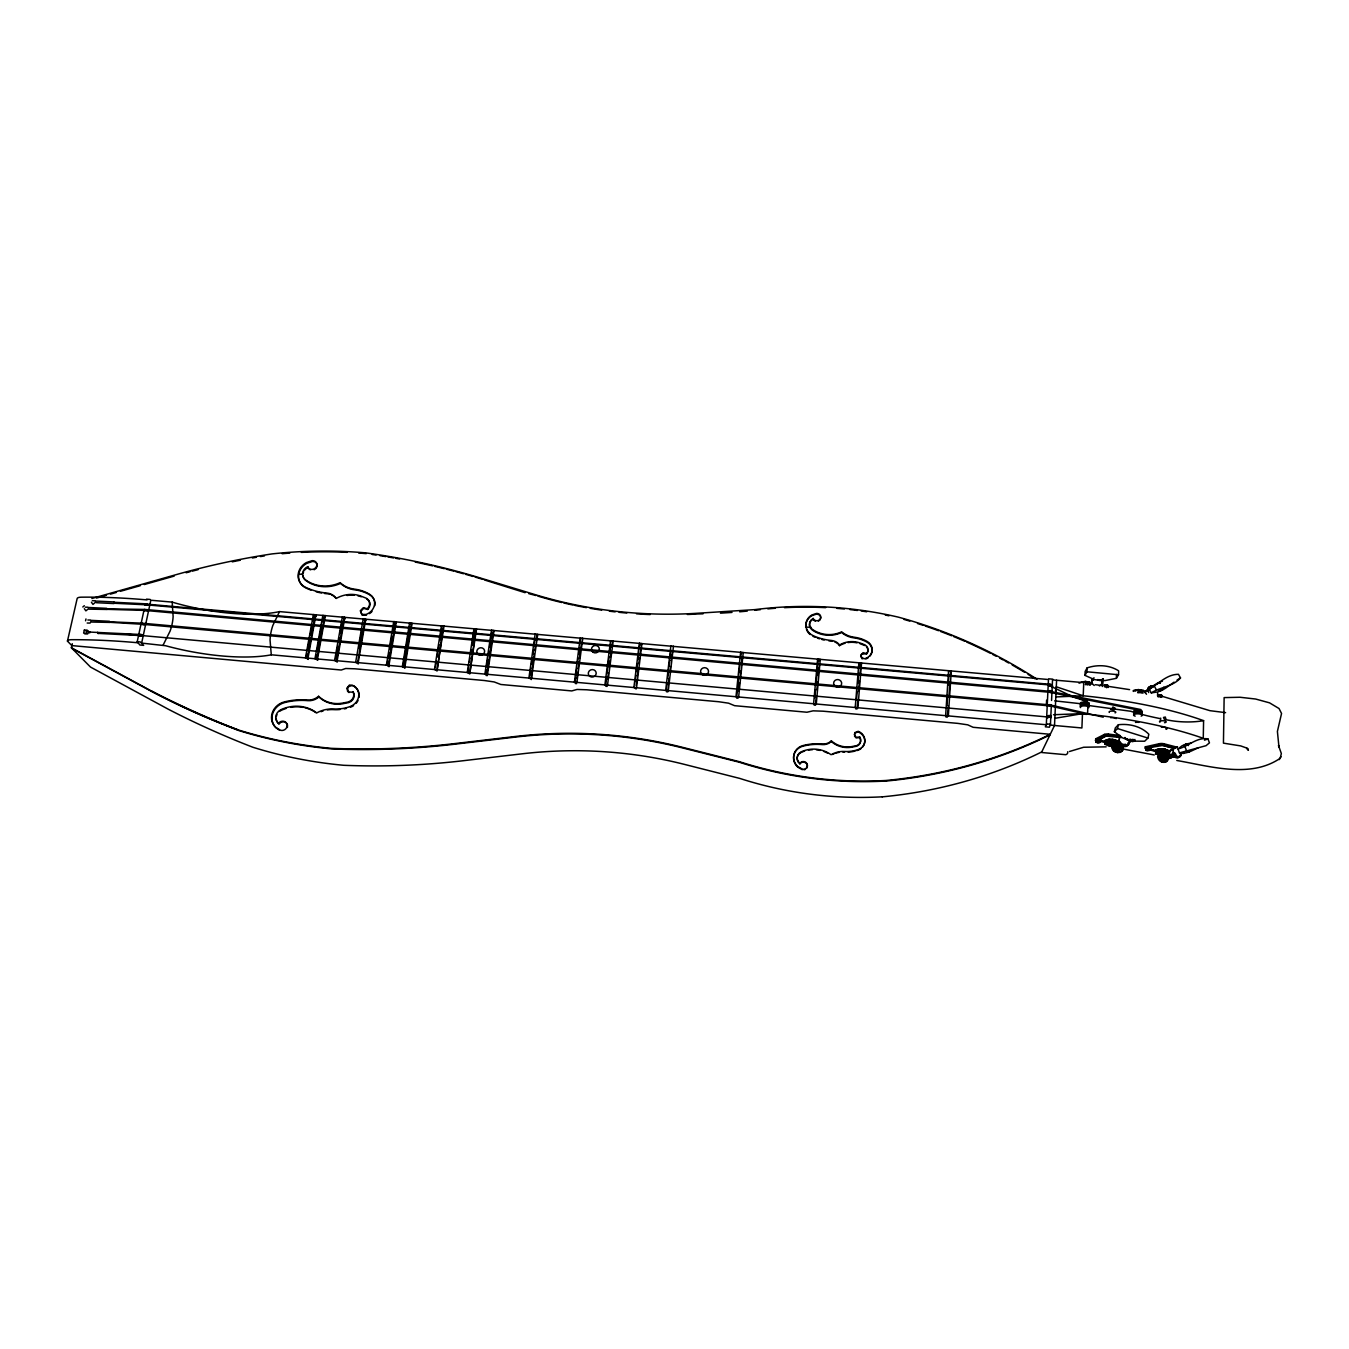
<?xml version="1.0" encoding="UTF-8"?>
<svg xmlns="http://www.w3.org/2000/svg" width="1349" height="1349" viewBox="0 0 1349 1349"><rect width="100%" height="100%" fill="white"/><g stroke="black" fill="none" stroke-linecap="round" stroke-linejoin="round"><path stroke-width="1.5" d="M137.227 641.669L139.874 645.007L143.652 645.362L140.296 641.939L137.227 641.669L144.124 609.563L147.345 609.933L143.955 610.473L147.176 610.76M1055.508 690.89L1056.301 686.793L1083.213 695.78A215.368 63.133 3.1 0 1 1203.595 720.653L1203.257 738.308A215.992 61.632 3.2 0 0 1082.488 713.638L1053.502 714.734M1163.934 752.843L1163.883 754.732L1162.332 754.951L1162.383 753.062M1162.4 749.083C1159.213 747.312 1159.061 752.725 1162.332 752.017C1163.394 744.378 1162.636 753.046 1165.806 752.152C1168.099 750.685 1165.317 748.661 1164.035 748.914M1162.332 752.017L1162.72 748.796M1163.883 754.732L1163.26 752.472M1174.827 747.869L1163.9 745.053L1163.934 743.771A3.524 1.045 2 0 0 1159.567 743.653L1145.014 746.891L1145.79 747.616M1164.507 752.253L1164.575 749.319M1165.182 752.051L1165.249 749.117M1172.163 755.322L1169.043 758.543L1167.003 758.812L1163.394 756.705L1162.787 755.204L1167.863 754.546L1167.104 750.229L1168.335 750.466L1168.268 754.192L1167.02 753.164L1167.239 749.707L1166.312 749.808M1155.671 750.482L1156.751 750.786L1155.823 750.87L1155.739 753.787L1156.666 753.703L1155.587 753.4L1155.806 750.078L1157.037 749.926L1156.211 749.724L1156.16 754.175C1158.858 754.411 1161.793 756.064 1165.502 759.335M1157.644 692.948L1157.56 695.882L1161.388 696.657L1161.067 695.039L1160.663 696.522M1156.666 753.703L1156.869 749.386L1158.268 749.403L1157.712 752.472L1156.127 752.641L1156.953 752.843L1157.037 749.926M1158.943 696.202L1158.976 694.937L1161.067 695.039M1160.089 694.853L1161.034 696.303M1160.056 748.796L1160.089 752.034L1158.757 751.865L1158.842 748.931L1157.762 749.133M1159.449 752.101L1158.842 748.931M1145.706 746.604L1145.756 748.88L1144.964 748.172L1159.533 744.935L1159.567 743.653M1160.882 696.961L1161.422 695.409M1161.287 751.697L1161.371 748.762M1162.332 754.951L1161.708 752.691M1161.607 751.983L1161.691 749.049M145.169 604.824L147.226 603.846L148.39 605.111L145.169 604.824L148.39 605.111M1146.684 748.594L1146.65 750.28L1146.026 748.83M1173.849 748.661L1174.692 748.358L1163.175 745.373L1148.859 747.734A2.934 0.877 2.1 0 1 1149.011 749.201L1148.842 750.432L1147.038 750.685L1146.195 749.184M1147.038 750.685L1147.072 749.42M1145.992 750.111L1147.797 749.859L1147.847 748.594L1148.842 750.432M146.434 599.141L150.211 599.462M1137.932 692.813C1138.792 683.403 1140.074 697.855 1139.483 689.659M1140.158 692.931C1138.708 688.934 1143.564 688.867 1141.895 692.88M1140.765 689.794L1141.338 692.745M1142.94 693.184L1143.041 690.3L1142.198 690.452A3.946 1.282 1.8 0 1 1142.418 691.582M1133.109 741.309L1134.256 739.808L1132.873 741.545L1131.811 741.41L1132.081 739.893L1131.238 741.073L1131.288 739.792M1131.238 741.073L1131.592 739.488M1131.558 740.77L1132.401 739.589M1132.351 740.871L1132.637 739.353M1132.873 741.545L1133.143 740.028M1134.222 741.107L1133.464 739.724M1133.902 741.41L1133.7 739.488M1116.416 743.754L1117.36 740.668L1117.259 743.619C1120.226 745.39 1102.942 749.42 1105.202 740.432L1106.467 740.297L1106.349 743.232L1106.467 740.297M1116.601 743.957L1116.736 740.281C1114.021 739.64 1114.847 744.108 1117.259 743.619M1117.613 744.007L1117.714 741.073L1116.517 740.803M1105.556 743.012L1107.175 742.877C1104.898 738.443 1113.532 737.566 1111.171 742.456C1114.392 743.451 1114.594 737.987 1111.272 739.505M1107.175 742.877L1107.31 739.505M1109.671 739.218L1109.637 742.473L1108.322 742.27L1108.423 739.319M1096.956 741.09L1095.371 740.466L1104.359 735.711A3.524 1.062 2.4 0 1 1108.389 735.357L1108.44 734.075L1120.125 735.525M1108.979 742.523L1109.08 739.589M1111.171 742.456L1111.003 739.201M1107.782 744.513A3.98 1.197 2.4 0 1 1109.333 742.979A3.98 1.197 2.4 0 1 1114.679 743.603A3.98 1.197 2.4 0 1 1113.481 745.171L1111.964 744.058L1109.165 745.019L1111.424 745.12L1111.492 743.215M1111.88 742.49L1111.981 739.556M1112.234 742.22L1112.335 739.269M1111.424 745.12L1112.47 745.407L1112.537 743.518M1115.235 743.13L1113.38 742.675L1113.633 739.421M1114.021 742.793L1114.122 739.842L1115.454 739.758L1115.69 743.299M1116.382 678.328L1118.523 674.753L1118.658 670.841C1109.367 664.872 1097.411 664.45 1087.125 667.873L1085.152 671.482L1084.984 675.377L1094.275 679.542A51.195 46.406 20.5 0 0 1105.168 680.554L1116.382 678.328L1116.517 674.433M1114.729 742.591L1114.83 739.657M1097.142 741.124L1096.872 742.625L1097.934 742.759L1098.204 741.259L1104.865 742.085M1097.934 742.759L1098.204 741.259M1098.491 740.955L1099.233 742.321L1097.664 740.584L1096.299 742.304M1098.153 742.523L1099.283 741.039M1102.318 686.506L1102.487 682.105A5.514 5.025 22.4 0 0 1101.813 680.081M1102.571 686.085L1102.74 681.667A5.514 5.042 22.4 0 0 1102.066 679.643M1104.713 686.287L1105.725 684.837L1106.753 686.203L1105.725 684.837M1105.522 686.354L1105.556 685.107M1104.359 735.711L1104.409 734.429A3.524 1.079 2.4 0 1 1108.44 734.075M1106.585 687.72L1106.804 684.938M1107.462 685.275L1107.209 686.877L1106.652 685.208M1105.354 744.564L1105.202 740.432M1105 744.176L1105.927 744.092L1104.865 743.552L1106.113 743.434L1106.382 739.758L1107.782 739.792M1095.641 740.095L1095.692 738.83L1104.409 734.429M1096.602 741.984L1096.653 740.719L1097.395 742.085M1085.625 684.331L1085.743 681.447C1088.205 681.329 1087.547 685.461 1085.372 684.651M1084.984 675.377L1086.957 671.785L1087.125 667.873M1087.547 684.887C1086.147 680.823 1091.021 680.941 1089.284 684.921M1088.171 684.651L1088.289 681.768M1087.581 713.317L1087.749 709.203M1090.228 685.258L1089.402 682.038M1056.604 680.25L1054.513 725.492L1041.748 751.916A421.208 376.506 1.3 0 1 882.212 796.854M1046.419 704.279L1046.605 700.182M1046.925 716.538C1057.009 717.112 1045.846 713.048 1046.841 718.022L1049.91 716.994L1050.888 717.803M1048.089 692.189L1052.22 692.442L1048.089 692.189C1048.342 687.872 1057.549 694.027 1048.122 691.362M113.872 603.239L146.232 604.807L1049.033 684.921L1052.49 686.692L1048.409 685.326C1048.831 680.419 1057.7 690.25 1048.443 684.398M1051.276 706.623L1050.416 725.121L1081.898 727.971L1082.488 713.638L1054.851 718.326M1051.562 700.451L1052.524 679.896L1083.753 682.645L1083.213 695.78L1056.385 696.91M946.981 705.51L947.656 695.291M948.313 685.073L948.988 674.854M737.279 690.755L736.689 698.091L738.021 698.209L737.97 696.927L814.273 703.807L814.155 705.089L815.504 705.207L815.622 703.942L855.873 707.567L855.688 708.832L857.02 708.95L857.222 707.685L946.307 715.729L945.936 716.994L947.285 717.112L948.33 705.628M949.005 695.409L949.797 683.15M950.337 674.972L950.607 670.891L1048.46 679.525L1046.318 724.75L947.656 715.847M806.618 768.256A4.047 3.862 6.6 0 0 805.589 762.792A4.047 3.862 6.6 0 0 799.923 763.871L799.974 763.298A7.032 6.711 6.4 0 1 801.002 751.949A28.717 27.486 8.2 0 1 831.085 754.715A23.473 22.393 11 0 1 844.659 751.477A33.253 31.432 8.6 0 0 858.487 749.471A10.236 9.713 10.2 0 0 859.903 732.119L858.2 731.31L854.844 732.591L854.625 736.655M870.139 655.884A10.05 9.392 7.3 0 0 867.137 642.208A32.899 30.825 7 0 0 854.102 637.908A22.781 21.146 6 0 1 841.574 632.512A27.823 25.833 4 0 1 812.165 629.966A6.863 6.391 3.5 0 1 813.16 619.157L813.211 618.449A3.929 3.659 3.4 0 0 817.966 620.591A3.929 3.659 3.4 0 0 820.698 616.442A3.929 3.659 3.4 0 0 816.55 613.424L811.778 615.009A12.647 11.77 3.7 0 0 805.876 625.582A12.647 11.77 3.7 0 0 813.009 635.598A52.341 48.412 4.1 0 0 831.338 640.455A11.264 10.522 5.1 0 1 839.601 644.974A23.051 21.567 7 0 1 860.072 643.001L864.911 644.856A6.02 5.615 7.3 0 1 866.496 653.574L861.37 654.316M856.548 699.44L857.222 691.312M857.88 683.167L858.723 672.999M859.229 666.912L859.549 662.848L819.619 659.307L819.484 660.656M857.222 707.685L857.897 699.558M858.554 691.43L859.397 681.262M860.055 673.117L860.729 664.99M814.813 697.737L815.555 689.609M816.094 683.538L818.287 659.189L742.591 652.511M815.622 703.942L816.347 695.814M816.887 689.744L817.612 681.616M818.152 675.545L818.877 667.418M737.701 686.708L738.527 678.631M739.168 672.578L740.011 664.501M740.635 658.447L741.259 652.393L672.814 646.34M738.594 690.873L739.437 682.796M739.859 678.749L740.702 670.672M741.326 664.619L741.95 658.565M1161.506 756.485L1162.467 754.513L1161.354 755.457M736.638 696.809L667.637 690.57L667.822 691.868L666.507 691.75L667.03 684.432M667.738 678.395L668.429 672.358M669.138 666.339L669.846 660.302M670.318 656.272L671.026 650.252M668.345 684.55L669.053 678.513M669.762 672.476L670.453 666.457M671.161 660.42L671.869 654.383M844.997 643.254A23.034 21.55 7 0 0 839.533 645.648L839.601 644.974M1087.429 701.682L1073.585 697.113L1048.477 685.174M635.278 681.565L636.02 675.545M636.509 671.532L637.504 663.506M637.993 659.492L638.735 653.472M639.477 647.453L639.966 643.439L612.497 641.011L611.721 647.031M636.104 685.697L636.846 679.677M637.335 675.664L638.33 667.637M638.819 663.624L639.561 657.604M640.05 653.591L640.775 647.571M802.351 769.723L797.832 767.176A12.934 12.343 6.6 0 1 802.942 746.166A54.28 52.071 9.7 0 1 822.199 744.581A11.416 10.843 7.2 0 0 831.271 741.478L831.355 740.871A23.321 22.056 8.9 0 0 851.539 746.638L856.699 745.626A6.121 5.801 10.2 0 0 859.735 737.026L856.109 737.313L854.254 734.294M666.322 690.452L635.868 687.703L636.104 689.002L634.553 687.585L606.865 685.09L607.151 686.388L605.836 686.27L606.308 678.969M607.084 672.949L607.859 666.946M608.365 662.932L609.141 656.929M609.647 652.916L610.423 646.913M607.623 679.087L608.399 673.067M609.158 667.064L609.933 661.044M610.439 657.047L610.962 653.034M605.549 684.972L576.242 682.324L576.596 683.623L575.298 683.505L575.467 678.21M576.006 674.213L576.799 668.21M577.608 662.207L578.148 658.211M578.67 654.214L579.48 648.211M580.272 642.208L580.812 638.212L537.071 634.35L536.227 640.337M576.782 678.328L577.574 672.325M578.114 668.328L578.906 662.325M579.446 658.329L580.255 652.326M580.778 648.329L581.588 642.326M1120.648 748.982L1118.557 749.454L1114.949 747.717L1115.808 744.935L1117.36 747.835M529.82 676.119L530.95 668.143M531.523 664.146L532.096 660.167M532.939 654.181L533.513 650.184M534.069 646.205L534.929 640.219M535.772 634.232L493.414 630.489L486.854 674.264L529.533 678.109L531.287 679.542L531.691 672.24M532.265 668.261L534.238 654.299M534.811 650.302L535.368 646.323M486.854 674.264L487.377 675.579L486.078 675.461L486.163 669.981M486.804 665.799L487.731 659.56M488.355 655.395L488.996 651.213M489.62 647.048L490.243 642.883M490.867 638.718L491.812 632.462M492.115 630.388L475.91 628.954L469.772 673.977L467.901 672.544L468.862 666.305M469.503 662.14L470.143 657.975M470.784 653.81L471.408 649.645M472.049 645.48L472.69 641.331M473.33 637.166L474.292 630.91M442.084 625.953L411.479 623.255L404.278 666.811L435.12 669.593L437.059 671.026L443.383 626.071L474.612 628.836M435.457 667.519L436.452 661.28M437.11 657.132L439.099 644.653M439.774 640.505L441.764 628.044M404.278 666.811L404.97 668.126L402.98 666.693L409.506 627.285M410.872 624.536L410.197 623.137L395.628 621.855L388.31 665.361L389.035 666.693L387.011 665.242L387.719 661.111M388.411 656.963L389.102 652.815M389.81 648.667L391.901 636.239M392.593 632.108L394.346 621.737L365.124 619.157L357.569 662.595L358.362 663.927L356.288 662.477L336.508 660.69L344.231 617.319L363.842 619.056L364.618 620.456M831.271 741.478A23.287 22.039 8.9 0 0 851.438 747.228L856.615 746.216A6.104 5.801 10.2 0 0 859.633 737.633L859.735 737.026M358.8 647.992L362.038 629.393M335.597 658.514L337.806 646.12M338.548 641.989L339.274 637.858M340.015 633.726L341.853 623.407M316.357 654.67L315.599 658.801L317.757 660.251L316.88 658.919L324.755 615.599L342.95 617.201L343.759 618.618M306.847 653.827L306.088 657.941L308.263 659.391L307.37 658.059L315.312 614.756L323.473 615.481M317.099 650.555L321.602 625.801M322.344 621.67L323.102 617.538M1280.268 757.885L1281.348 753.568L1278.498 745.508L1278.987 747.262L1277.402 731.445L1281.55 713.486L1279.037 708.529L1269.544 702.846L1255.649 699.035L1240.051 697.264L1224.133 697.602L1223.442 743.147L1240.709 745.913L1246.172 747.852L1248.398 750.246L1247.016 748.088L1247.977 748.931M307.606 649.695L309.494 639.392M310.253 635.261L312.142 624.958M312.901 620.827L313.659 616.712M141.797 635.834L138.559 635.463L141.797 635.834C142.758 632.799 134.647 635.025 142.033 634.755M144.225 624.553L140.987 624.267L144.225 624.553L141.898 623.171L109.589 621.805M1119.08 741.107L1117.933 742.422L1118.27 740.921M72.29 643.709L71.362 647.756L151.189 690.907A659.492 561.133 -10.4 0 0 238.065 729.876A435.845 380.873 -16.1 0 0 331.483 748.341A677.333 568.823 -13.1 0 0 457.092 743.316L515.554 736.453A505.099 482.369 -76.1 0 1 682.038 747.211L739.319 761.662A367.265 329.949 2.8 0 0 885.956 780.481A433.012 385.106 1.2 0 0 1050.264 734.294L973.118 727.296L967.739 724.835L957.874 723.384L823.075 711.193L813.093 710.839L806.955 712.238L734.581 705.679L728.578 703.183L718.697 701.733L586.63 689.777L577.052 689.457L571.757 690.924L500.833 684.483L494.223 681.953L484.358 680.52L354.905 668.8L345.732 668.497L341.246 670.015L71.851 645.598L67.45 641.146L77.112 598.754A9.527 2.85 12.3 0 1 81.244 597.185A255.484 71.21 10.5 0 1 147.075 599.9M1147.932 738.072L1148.842 734.244C1141.052 726.268 1129.248 723.486 1118.405 724.733L1115.303 727.954L1114.375 731.748L1122.486 737.819A52.544 47.181 34.4 0 0 1132.991 741.124L1144.66 741.225L1147.932 738.072L1117.478 728.544L1114.375 731.748M1117.478 728.544L1118.405 724.733M1163.85 752.152L1162.636 751.73M1091.493 684.179L1092.218 682.206M1133.329 691.43C1132.148 690.081 1135.959 690.014 1138.151 689.609M1108.187 687.501L1107.411 686.54M1148.657 689.373L1147.965 688.175A5.447 4.637 52.3 0 1 1153.277 686.843M1121.356 748.526L1122.149 746.57M1122.048 747.835L1122.84 745.879M1093.263 680.351L1092.201 679.896L1092.757 678.766M860.645 655.901L863.023 652.68L866.496 653.574M1145.149 692.88L1146.043 690.992A3.76 3.204 52.3 0 1 1149.061 689.811M1168.15 756.738L1165.823 759.672L1162.889 758.678M1092.201 679.896L1093.516 679.913M314.047 614.655L279.496 611.603L272.818 625.514A56.017 50.857 -26.6 0 0 270.053 640.016L271.284 654.805L306.088 657.941M1104.747 685.022L1107.242 685.629M163.162 645.041L170.109 631.062A56.169 49.357 -31.3 0 0 173.127 616.645L172.183 602.109L150.835 600.238L141.645 643.102L165.607 645.733A103.333 31.567 11.3 0 0 269.631 655.125L271.284 654.805M1168.47 752.32L1169.414 751.882M88.41 608.753L85.881 610.861L84.329 608.686M85.982 618.938L85.56 620.776M82.812 606.999L84.329 605.718M109.606 622.294L141.864 624.233L1050.028 705.932L1086.788 714.414M89.725 632.951L89.961 631.872M97.786 632.479L98.106 633.575L97.701 632.411M89.405 632.057L139.621 634.435M106.891 609.343L144.967 610.423L1049.269 692.239L1140.782 710.552M1176.783 760.482C1209.868 766.215 1250 778.643 1279.864 758.509M1279.156 759.622L1281.01 756.738M1157.88 695.308L1162.012 695.342L1161.067 695.915M1095.692 738.83L1096.99 739.825M1160.713 718.14L1160.545 720.939M1170.713 750.449L1169.01 751.191L1169.06 752.691L1169.988 751.46M1079.031 683.201L1081.055 682.358M1085.743 681.447L1081.493 682.206M1149.247 689.255C1158.538 683.859 1166.885 674.213 1178.47 674.315L1180.51 677.94C1173.023 686.624 1160.376 686.928 1151.27 692.897L1149.247 689.255L1154.036 685.241A52.206 44.298 53.8 0 1 1162.4 681.144M1098.44 742.22L1097.614 741.866M1113.414 748.425L1113.65 749.201A5.514 4.991 36.3 0 0 1123.565 748.442L1123.177 748.813A5.514 4.991 36.3 0 1 1113.279 749.572L1114.476 748.206A3.828 3.457 36.3 0 0 1121.424 747.279M1119.316 742.49L1119.569 743.265A5.565 5.025 36.1 0 0 1129.585 742.49L1129.18 742.877A5.565 5.025 36.1 0 1 1119.181 743.636L1120.395 742.254A3.862 3.491 36.1 0 0 1125.454 744.21M1114.476 748.206L1113.026 748.813M1120.395 742.254L1118.928 742.877M1133.413 741.006L1132.587 740.635M1198.266 747.751L1192.583 750.466A51.684 39.812 64.9 0 1 1184.591 753.113L1179.464 752.877L1177.997 748.948L1181.893 745.879A51.414 39.475 67.4 0 1 1189.885 743.265L1191.285 742.911M1155.806 750.078L1157.24 751.224M1156.953 752.843L1155.587 753.4M1120.513 747.717L1121.761 746.655M1122.351 745.879L1123.599 744.817M1119.586 748.628L1120.834 747.582M1122.267 747.38L1124.83 745.086L1118.287 746.924M1123.211 746.688L1120.412 749.201L1115.589 748.644L1117.984 750.01L1120.648 749.117L1119.687 749.42M1174.052 682.139L1166.143 687.821A50.638 43.067 50.6 0 1 1157.779 691.919L1151.27 692.897M1110.598 709.254L1113.347 709.709M1119.451 740.028L1117.714 742.658L1120.058 745.238M1144.559 691.902L1146.583 690.401M854.743 733.198L858.099 731.9L859.802 732.709A10.236 9.696 10.2 0 1 862.82 746.857M1088.087 703.352L1088.93 702.745M1167.037 759.251L1168.706 758.054M1162.282 758.189L1164.996 759.504L1169.195 757.885M1171.067 757.834L1173.225 756.469M1173.09 757.126L1174.743 755.946L1171.033 757.396L1166.531 753.568M1048.78 678.817L1052.844 679.171M1166.092 728.393L1167.02 727.802M1147.695 688.85L1148.589 687.788A5.447 4.637 52.3 0 1 1151.894 686.068M1177.053 680.048L1180.51 677.94M1177.997 748.948C1188.098 746.655 1196.951 736.739 1207.979 738.932L1209.446 742.844L1206.057 745.677L1179.464 752.877M1069.453 751.511L1083.669 747.245L1106.163 746.857M1170.932 750.634L1172.214 749.909L1173.242 750.971M1106.062 736.149L1099.553 739.572A3.625 1.096 2.5 0 1 1101.324 740.905L1105.253 741.478M1128.101 742.861L1134.998 739.505M1166.278 752.32L1167.172 752.641M1167.93 751.629L1167.408 751.106M92.339 600.71L95.223 600.76L95.492 602.278L92.963 604.386L91.412 602.21M85.274 607.185L88.157 607.219M87.87 620L90.754 620.051L91.007 621.585L90.079 623.086L87.179 623.036M85.425 630.843L88.326 630.894L88.579 632.445L87.634 633.963L84.734 633.895M859.633 737.633L856.008 737.903M1172.871 748.661L1173.731 748.358L1162.821 745.542M279.327 730.146L276.073 727.87A15.884 14.485 -31.2 0 1 272.751 713.436A15.884 14.485 -31.2 0 1 284.588 702.593A66.742 61.228 -33.2 0 1 307.808 700.654A13.962 12.731 -29.2 0 0 319.005 696.91A28.38 25.951 -27.7 0 0 342.477 703.807L348.767 702.576A7.453 6.829 -28.3 0 0 353.354 692.256L348.582 691.953L346.71 688.344L349.492 684.955L353.708 685.714A12.478 11.45 -28.3 0 1 358.632 696.759A12.478 11.45 -28.3 0 1 350.082 706.572A40.504 36.996 -27.5 0 1 333.304 709.018A28.734 26.424 -30.8 0 0 316.711 712.93A35.276 32.275 -32.1 0 0 281.047 709.625A8.634 7.875 -31.3 0 0 278.501 723.283L278.956 723.89A4.958 4.519 -31.8 0 1 287.404 727.482M1204.488 740.163L1207.979 738.932M1166.885 760.735A5.413 4.182 66.3 0 1 1159.331 758.812L1160.848 757.598A3.76 2.9 66.3 0 0 1163.445 760.043A3.76 2.9 66.3 0 0 1166.143 758.947M1180.56 754.361A5.463 4.216 66.3 0 1 1176.969 757.818A5.463 4.216 66.3 0 1 1172.315 754.243L1173.849 753.012A3.794 2.917 66.2 0 0 1176.48 755.491M1167.526 758.914L1168.352 758.627A5.413 4.199 66.3 0 1 1164.777 762.067A5.413 4.199 66.3 0 1 1160.157 758.509L1160.848 757.598M1112.47 745.407L1113.6 745.036M1158.066 696.86L1160.848 696.64M1157.712 752.472L1158.757 751.865M91.867 598.501L175.64 574.792A872.921 799.35 -69.6 0 1 272.093 553.899A508.421 471.728 -49.6 0 1 365.883 552.888A918.18 821.659 -65.8 0 1 482.369 578.603L535.823 594.842A407.499 353.421 -5.5 0 0 697.146 613.272L754.884 609.613A408.494 401.277 40 0 1 898.316 617.134A496.887 488.338 65.6 0 1 1036.993 679.238M96.487 598.079L106.453 595.263M110.433 594.133L116.419 592.43M120.398 591.3L140.33 585.668M144.309 584.539L174.206 576.09M1146.043 690.992L1147.628 690.57M366.49 615.144L362.19 615.127L360.672 611.468L363.69 608.382L367.737 609.461A7.301 6.627 -24 0 0 366.827 599.007M1166.463 759.116L1164.372 758.779M141.898 623.171L1050.129 704.92L1103.246 717.179M1123.194 746.452L1119.012 746.452L1116.787 743.586M1122.486 747.144L1118.085 747.363L1115.876 744.496M1121.575 748.054L1117.174 748.29L1114.965 745.424M279.496 611.603L277.843 611.957A102.473 33.506 11.7 0 1 174.594 602.834L172.183 602.109M1054.716 700.856L1082.977 703.976A4.249 1.349 2.4 0 1 1087.985 704.6A4.249 1.349 2.4 0 1 1087.969 706.252M1148.286 748.965C1152.4 747.936 1143.277 747.026 1146.228 748.813M1106.686 685.983C1111.289 684.381 1100.278 684.499 1105.624 685.966M1104.376 686.725L1107.951 687.4M1145.099 691.312L1147.19 690.941M1159.128 758.02L1160.005 757.885M1172.112 753.45L1173.849 753.012M1171.927 756.435L1167.391 755.255M1167.897 757.851L1164.676 757.632L1162.534 755.002M1161.658 754.58L1159.584 754.26L1164.372 754.209L1163.209 754.378M1098.356 741.023C1103.364 739.825 1092.37 739.37 1097.293 740.972M1171.573 757.666L1166.986 757.413L1164.524 754.293M1169.549 758.374L1165.485 757.936L1163.023 754.816M1160.292 745.306L1162.197 745.221M747.279 611.097L739.657 611.805M1106.214 735.778L1108.153 735.761M1108.322 742.27L1107.681 742.743M720.45 613.171L732.001 612.429M1180.999 755.002A5.194 4.013 66.2 0 1 1174.338 754.31A5.194 4.013 66.2 0 1 1175.401 746.823L1177.525 746.722M1138.05 692.492L1139.382 692.543M1167.492 750.904L1168.335 750.466M703.031 613.829L697.214 613.98A407.128 353.168 -5.5 0 1 687.4 614.486M1117.798 749.049L1115.589 748.644M1182.769 753.433L1183.832 753.433M1091.543 683.184L1090.346 682.375M89.219 607.522L106.655 608.332L107.043 609.461L89.287 609.158M96.352 601.081L113.822 601.924L114.21 603.054M113.839 602.261L146.215 603.829M96.42 602.716L113.889 603.559L114.058 602.447M91.833 620.405L109.37 621.282L109.741 622.412L91.901 622.041M127.177 634.232L1046.807 716.892M98.106 633.389L139.385 635.514M1225.6 712.643L1209.986 710.687L1161.506 696.118M1110.885 742.152L1109.637 742.473M1118.523 674.753L1086.957 671.785M582.11 638.33L611.181 640.893M641.281 643.557L671.498 646.222M860.898 662.966L949.258 670.773M145.338 604.015L1048.611 684.179M144.124 609.647L147.345 609.933M307.37 658.059L315.599 658.801M316.88 658.919L335.227 660.572L337.334 662.022L336.508 660.69M357.569 662.595L387.011 665.242M388.31 665.361L402.98 666.693M436.418 669.711L467.901 672.544M469.199 672.662L485.539 674.146M530.848 678.227L574.927 682.206M1041.479 752.489L1065.676 754.698A2.765 2.546 22.6 0 0 1067.683 751.747M1170.207 750.634L1168.504 751.359L1168.554 752.86L1171.522 755.744L1168.639 753.349M1167.644 751.073L1169.701 752.219M1167.138 751.241L1169.212 752.388M1095.27 684.702L1101.121 685.393M1108.389 735.357L1119.957 736.79M1121.221 737.599L1105.489 735.998L1098.288 739.623A2.917 0.877 2.5 0 1 1100.228 741.073L1105.775 741.765M1131.845 740.129L1132.907 740.264M1096.922 741.36L1097.985 741.495M1087.564 705.358L1130.681 711.26A171.087 56.287 0.6 0 0 1133.733 712.171M1106.922 686.152L1129.585 689.626M1124.577 749.319L1154.289 754.968M1120.766 746.284L1118.017 745.171M1140.917 709.557L1049.387 691.228L144.967 609.444L106.875 608.854M1121.306 746.705L1119.232 746.216L1117.023 743.35M1120.395 747.616L1118.321 747.144L1116.112 744.277M1119.468 748.543L1117.394 748.054L1115.201 745.188A3.98 1.197 2.4 0 0 1109.822 743.569A3.98 1.197 2.4 0 0 1108.794 745.559A3.98 1.197 2.4 0 0 1115.201 745.053M1156.127 750.786L1150.275 749.167A3.625 1.079 2.1 0 0 1150.141 747.818L1149.938 747.768M1149.011 749.201L1156.16 751.039M1149.517 749.842L1157.037 751.781M1147.797 749.859L1148.69 750.078M1163.934 743.771L1177.239 747.211M528.741 593.644L536.042 595.55M1143.041 690.3L1144.93 691.464M1168.285 757.379L1164.625 754.766M525.081 592.683L484.358 579.935M1161.236 696.573L1162.147 696.893M1171.539 757.211L1167.037 753.4M1169.516 757.919L1165.03 754.108M1172.062 756.384L1173.596 756.958A3.777 2.917 66.3 0 1 1169.431 754.58M859.971 643.675L864.81 645.53M1073.703 696.101L1087.513 701.531M72.02 648.414L151.779 691.531A863.512 714.346 -6.8 0 0 238.571 730.467A435.457 380.603 -16.1 0 0 331.888 748.931A676.726 568.435 -13.1 0 0 457.378 743.889L515.79 737.043A504.56 481.863 -76.1 0 1 682.105 747.801L739.353 762.236A366.911 329.696 2.8 0 0 885.821 781.037M367.366 608.753L363.303 607.691L360.301 610.76L361.819 614.436L366.102 614.453A12.225 11.112 -23.9 0 0 374.482 604.942A12.225 11.112 -23.9 0 0 369.609 594.285A40.099 36.457 -25.3 0 0 354.5 589.142A27.654 24.957 -22.7 0 1 340.117 582.684A33.86 30.386 -23.6 0 1 305.262 579.665A8.364 7.504 -24.7 0 1 307.673 566.698A4.789 4.3 -24.4 0 0 313.103 569.261A4.789 4.3 -24.4 0 0 316.863 564.287A4.789 4.3 -24.4 0 0 312.226 560.661L306.358 562.584A15.395 13.827 -24.7 0 0 298.112 575.264A15.395 13.827 -24.7 0 0 305.481 587.27A63.504 56.894 -22.6 0 0 326.829 593.054A13.726 12.394 -25.4 0 1 336.188 598.467A28.059 25.496 -25 0 1 360.874 596.073L366.456 598.298A7.301 6.644 -23.9 0 1 367.366 608.753L367.737 609.461M1120.125 745.086L1118.388 743.13M1120.901 745.221L1123.413 746.233A3.845 3.474 36.2 0 1 1118.372 744.277M348.986 692.577L347.469 691.076L348.008 686.928L352.156 685.376L354.113 686.337A12.461 11.433 -28.3 0 1 359.019 697.366M71.362 647.756L90.535 667.081L168.288 709.22A842.316 701.396 -6.8 0 0 252.853 747.245A424.176 372.729 -16.2 0 0 343.675 765.288A659.88 557.778 -13.2 0 0 465.709 760.431L522.501 753.771A489.417 467.479 -76.8 0 1 684.213 764.327L739.859 778.44A357.148 322.394 3 0 0 882.212 796.821M861.05 656.963L864.102 658.784L865.889 658.312A10.067 9.392 7.3 0 0 867.255 641.517A32.932 30.842 7 0 0 854.204 637.217A22.798 21.162 6 0 1 841.658 631.838A27.857 25.85 4 0 1 812.216 629.275A6.863 6.391 3.5 0 1 813.211 618.449M862.196 658.953L860.746 655.243M278.501 723.283A4.974 4.536 -31.7 0 1 284.875 721.681A4.974 4.536 -31.7 0 1 286.696 727.482A4.974 4.536 -31.7 0 1 280.727 730.332L275.601 727.28A15.901 14.485 -31.2 0 1 272.279 712.828A15.901 14.485 -31.2 0 1 284.133 701.969A66.809 61.295 -33.2 0 1 307.37 700.03A13.979 12.731 -29.1 0 0 318.583 696.286L319.005 696.91M315.312 614.756L316.172 616.173M1145.52 692.661L1146.481 694.28M307.673 566.698L308.095 567.44A4.789 4.3 -24.4 0 0 310.472 569.834M344.231 617.319L345.04 618.719M1154.322 686.135L1156.363 689.794M365.124 619.157L365.883 620.574M395.628 621.855L396.336 623.255M394.346 621.737L395.055 623.137M1116.567 744.968L1117.107 746.081M1175.401 746.823L1175.94 748.122M1184.911 746.486L1186.395 750.449M1172.956 753.147L1173.175 753.939A5.463 4.216 66.3 0 0 1177.812 757.531A5.463 4.216 66.3 0 0 1181.42 754.057M1114.409 745.98L1114.662 747.009M639.966 643.439L640.202 644.822M1141.085 690.098A3.946 1.282 1.8 0 0 1136.465 689.946A3.946 1.282 1.8 0 0 1134.947 691.312A3.946 1.282 1.8 0 1 1136.431 690.57M1135.504 722.44A3.373 1.045 2 0 1 1138.809 722.356M1148.69 692.577A5.177 4.401 52.3 0 1 1152.973 686.118M1161.472 690.064A3.811 3.238 52.2 0 1 1159.735 690.216M1156.886 684.314A3.811 3.238 52.2 0 1 1159.921 683.134M1157.138 684.162A3.811 3.238 52.2 0 1 1160.174 682.965M1163.04 688.85A3.811 3.238 52.2 0 1 1161.725 689.912M1163.799 687.214A4.098 3.474 52.2 0 1 1159.988 690.317M1156.919 683.994A4.098 3.474 52.2 0 1 1160.191 682.712M1162.99 689.187A4.081 3.474 52.2 0 1 1157.88 689.609M1156.666 684.145A4.081 3.474 52.2 0 1 1159.938 682.864M1149.281 689.002A3.777 3.221 52.3 0 1 1150.579 687.956M1082.404 681.987A3.929 1.298 2.2 0 1 1086.856 681.734A3.929 1.298 2.2 0 1 1089.385 683.1M1088.205 682.712A3.929 1.298 2.3 0 1 1089.098 683.184M1084.309 714.144A3.356 1.045 2.5 0 1 1085.962 714.38M1101.543 679.559A5.244 4.789 22.3 0 1 1099.384 685.983M1094.208 685.494A5.244 4.789 22.3 0 1 1092.572 678.716M1102.993 678.732A3.862 3.524 22.2 0 1 1097.732 679.542M1103.229 678.901A4.148 3.777 22.2 0 1 1097.58 679.761M1092.505 679.205A5.514 5.025 22.4 0 1 1094.073 677.839M1159.668 754.462A3.98 1.164 2 0 1 1159.027 752.725A3.98 1.164 2 0 1 1164.946 752.911A3.98 1.164 2 0 1 1164.339 754.614M1159.938 722.204A3.356 1.045 1.8 0 1 1161.135 720.821A3.356 1.045 1.8 0 1 1165.738 721.31A3.356 1.045 1.8 0 1 1164.524 722.71M1169.06 752.691A3.777 2.917 66.3 0 1 1172.214 749.909M1162.619 760.347A3.743 2.9 66.3 0 1 1160.106 754.344M1175.788 754.31A3.794 2.917 66.2 0 1 1174.692 752.708M1189.885 750.634A3.811 2.934 66.2 0 1 1187.154 751.747M1184.591 745.643A3.811 2.934 66.2 0 1 1187.322 744.547M1184.253 745.778A3.811 2.934 66.2 0 1 1188.52 745.559M1189.531 750.752A3.811 2.934 66.2 0 1 1188.385 751.781M1190.071 750.82A4.098 3.153 66.2 0 1 1187.154 752.017M1184.405 745.457A4.098 3.153 66.2 0 1 1187.322 744.277M1189.734 750.938A4.098 3.153 66.2 0 1 1186.816 752.135M1184.051 745.592A4.098 3.153 66.2 0 1 1186.985 744.395M1164.693 761.544A5.143 3.98 66.3 0 1 1160.494 760.465A5.143 3.98 66.3 0 1 1158.521 755.727M1163.867 761.831A5.126 3.98 66.3 0 1 1159.668 760.752A5.126 3.98 66.3 0 1 1157.678 756.013M1159.533 744.935A3.524 1.045 2 0 1 1163.9 745.053M1109.316 712.424A3.356 1.062 2.2 0 1 1110.682 711.176A3.356 1.062 2.2 0 1 1114.949 711.513A3.356 1.062 2.2 0 1 1115.067 712.879M1117.933 742.422A3.845 3.474 36.2 0 1 1118.506 740.702M1117.225 750.769A3.828 3.457 36.3 0 1 1114.223 745.019M1121.053 747.65A3.828 3.457 36.3 0 1 1119.097 750.516M1129.197 741.107A5.295 4.789 36.1 0 1 1122.587 745.07A5.295 4.789 36.1 0 1 1119.721 737.465M1130.361 739.336A3.895 3.524 36 0 1 1126.6 738.864M1130.209 739.488A3.895 3.524 36 0 1 1126.432 739.033M1130.496 739.589A4.182 3.777 36 0 1 1125.015 737.481M1130.344 739.741A4.182 3.777 36 0 1 1124.847 737.633M1114.679 751.106A5.227 4.738 36.3 0 1 1112.284 746.57M1119.366 752.118A5.227 4.738 36.3 0 1 1111.913 746.958M1166.801 728.089A4.283 1.315 1.8 0 1 1166.059 729.354M1161.304 727.162A4.283 1.315 1.8 0 1 1165.519 727.499M1141.17 716.117A4.266 1.332 2 0 0 1141.321 714.498A4.266 1.332 2 0 0 1136.347 713.874L1134.56 714.228A4.266 1.332 2 0 0 1135.184 716.134M1133.919 714.565A4.266 1.332 2 0 1 1134.576 713.267L1136.364 712.913A4.266 1.332 2 0 1 1140.596 713.25A4.266 1.332 2 0 1 1142.114 714.548M1133.953 713.604A4.266 1.332 1.9 0 1 1134.61 712.306L1136.398 711.952A4.266 1.332 1.9 0 1 1140.63 712.289A4.266 1.332 1.9 0 1 1142.148 713.587M1133.969 712.643A4.266 1.349 1.9 0 1 1134.644 711.328L1136.431 710.974A4.266 1.349 1.9 0 1 1140.647 711.311A4.266 1.349 1.9 0 1 1142.165 712.626M1134.003 711.665A4.266 1.349 1.9 0 1 1134.678 710.367L1136.465 710.012A4.266 1.349 1.9 0 1 1140.681 710.35A4.266 1.349 1.9 0 1 1142.198 711.648M1087.884 708.191A4.249 1.349 2.4 0 0 1087.901 706.539A4.249 1.349 2.4 0 0 1082.91 705.915L1081.156 706.286A4.249 1.349 2.4 0 0 1080.6 707.601M1087.918 707.213A4.249 1.349 2.4 0 0 1087.952 705.578A4.249 1.349 2.4 0 0 1082.943 704.954L1081.19 705.308A4.249 1.349 2.4 0 0 1080.633 706.623M1080.684 705.662A4.249 1.349 2.4 0 1 1081.24 704.347M1088.002 705.291A4.249 1.349 2.4 0 0 1088.019 703.638A4.249 1.349 2.4 0 0 1083.028 703.014L1081.274 703.369A4.249 1.349 2.4 0 0 1080.718 704.701M1088.036 704.313A4.249 1.366 2.4 0 0 1088.07 702.66A4.249 1.366 2.4 0 0 1083.062 702.036L1081.325 702.407A4.249 1.366 2.4 0 0 1080.751 703.74M1110.615 717.685A4.266 1.332 2.2 0 1 1116.163 718.629M1203.595 720.653A33.944 10.64 1.5 0 1 1170.915 720.602A171.087 56.287 0.6 0 1 1165.502 719.641M1160.174 718.612A171.087 56.287 0.6 0 1 1141.625 714.363M238.065 729.876A864.254 714.785 -6.8 0 1 151.189 690.907M650.184 614.554A407.128 353.168 -5.5 0 1 636.526 613.829M626.796 613.053A407.128 353.168 -5.5 0 1 619.039 612.311M615.178 611.873A407.128 353.168 -5.5 0 1 609.377 611.181M601.688 610.136A407.128 353.168 -5.5 0 1 590.204 608.315M586.393 607.64A407.128 353.168 -5.5 0 1 575.028 605.448M573.14 605.06A407.128 353.168 -5.5 0 1 563.747 602.969M561.875 602.531A407.128 353.168 -5.5 0 1 537.863 596.106M372.155 554.473A917.118 820.799 -65.9 0 1 376.084 555.063M380.013 555.67A917.118 820.799 -65.9 0 1 385.898 556.614M387.854 556.935A917.118 820.799 -65.9 0 1 393.739 557.946M395.695 558.301A917.118 820.799 -65.9 0 1 399.608 559.009M415.205 562.061A917.118 820.799 -65.9 0 1 432.692 565.889M434.631 566.344A917.118 820.799 -65.9 0 1 444.293 568.688M446.215 569.16A917.118 820.799 -65.9 0 1 453.922 571.15M455.844 571.656A917.118 820.799 -65.9 0 1 463.516 573.747M465.439 574.269A917.118 820.799 -65.9 0 1 473.094 576.461M475 577.035A917.118 820.799 -65.9 0 1 482.638 579.328M282.16 553.714A507.882 471.29 -49.7 0 1 289.833 553.09M301.35 552.382A507.882 471.29 -49.7 0 1 347.249 552.348M358.649 553.023A507.882 471.29 -49.7 0 1 366.253 553.63M186.145 572.769A871.926 798.49 -69.6 0 1 190.142 571.706M192.131 571.183A871.926 798.49 -69.6 0 1 198.134 569.649M232.213 561.842A871.926 798.49 -69.6 0 1 240.274 560.24M252.364 557.98A871.926 798.49 -69.6 0 1 256.394 557.272M260.441 556.581A871.926 798.49 -69.6 0 1 264.471 555.906M1049.977 734.901A432.607 384.819 1.2 0 1 885.821 781.088M904.015 619.427A496.381 487.832 65.7 0 1 909.816 621.13M917.522 623.508A496.381 487.832 65.7 0 1 923.272 625.38M925.195 626.02A496.381 487.832 65.7 0 1 938.533 630.708M940.438 631.416A496.381 487.832 65.7 0 1 951.753 635.801M953.642 636.559A496.381 487.832 65.7 0 1 964.855 641.281M966.727 642.09A496.381 487.832 65.7 0 1 990.621 653.388M992.442 654.316A496.381 487.832 65.7 0 1 996.068 656.187M999.676 658.093A496.381 487.832 65.7 0 1 1003.285 660.015M1005.072 660.993A496.381 487.832 65.7 0 1 1008.647 662.966M1012.205 664.99A496.381 487.832 65.7 0 1 1024.566 672.257M1028.056 674.399A496.381 487.832 65.7 0 1 1035.003 678.783M754.884 610.304A408.089 400.872 40.1 0 1 760.414 609.647M767.817 608.888A408.089 400.872 40.1 0 1 775.237 608.264M784.528 607.674A408.089 400.872 40.1 0 1 825.655 607.64M836.886 608.365A408.089 400.872 40.1 0 1 844.356 609.006M849.971 609.579A408.089 400.872 40.1 0 1 857.441 610.473M861.168 610.979A408.089 400.872 40.1 0 1 866.749 611.788M885.298 615.043A408.089 400.872 40.1 0 1 888.991 615.802M324.435 593.459A63.454 56.843 -22.6 0 0 327.234 593.762A13.709 12.394 -25.4 0 1 330.067 594.319M321.652 593.02A63.454 56.843 -22.6 0 1 316.206 591.806M310.945 590.12A63.454 56.843 -22.6 0 1 305.903 587.979A15.379 13.827 -24.7 0 1 298.551 575.989A15.379 13.827 -24.7 0 1 306.796 563.326L312.648 561.403A4.789 4.3 -24.4 0 1 314.132 569.784M331.382 594.808A13.709 12.394 -25.4 0 1 335.783 598.079M347.013 595.482A28.025 25.462 -25 0 1 354.298 595.229M357.856 595.786A28.025 25.462 -25 0 1 361.262 596.781M374.853 605.634A12.225 11.096 -23.9 0 0 369.98 594.993A40.065 36.423 -25.4 0 0 354.888 589.867A27.638 24.94 -22.7 0 1 340.521 583.409A33.826 30.369 -23.6 0 1 305.683 580.39A8.347 7.504 -24.7 0 1 302.985 575.517M372.037 611.417A12.225 11.096 -23.9 0 1 369.508 613.626M303.087 573.578A8.347 7.504 -24.7 0 1 303.694 571.689M304.79 569.969A8.347 7.504 -24.7 0 1 308.095 567.44M278.956 723.89A8.634 7.858 -31.3 0 1 276.208 718.73M276.326 716.69A8.634 7.858 -31.3 0 1 276.967 714.7M279.648 711.361A8.634 7.858 -31.3 0 1 281.503 710.232A35.243 32.241 -32.1 0 1 286.039 708.495M290.726 707.365A35.243 32.241 -32.1 0 1 303.306 707.399M304.823 707.719A35.243 32.241 -32.1 0 1 315.936 712.643M321.079 711.682A28.7 26.39 -30.8 0 1 323.119 710.957M327.318 709.962A28.7 26.39 -30.8 0 1 333.709 709.625A40.47 36.979 -27.5 0 0 340.049 709.507M346.373 708.427A40.47 36.979 -27.5 0 1 344.282 708.899M358.008 700.519A12.461 11.433 -28.3 0 1 356.136 703.335M353.573 705.628A12.461 11.433 -28.3 0 1 350.487 707.196M810.142 634.536A12.63 11.77 3.7 0 1 806.466 629.342M805.842 626.273A12.63 11.77 3.7 0 1 811.727 615.717L816.482 614.115A3.929 3.659 3.4 0 1 818.388 621.13M828.893 640.876A52.291 48.379 4.1 0 0 831.271 641.129A11.247 10.522 5.1 0 1 832.485 641.315M824.188 640.05A52.291 48.379 4.1 0 1 821.878 639.493M819.585 638.836A52.291 48.379 4.1 0 1 817.342 638.077M815.116 637.234A52.291 48.379 4.1 0 1 812.958 636.29M834.829 642.006A11.247 10.522 5.1 0 1 835.925 642.546M836.953 643.169A11.247 10.522 5.1 0 1 837.898 643.911M838.758 644.738A11.247 10.522 5.1 0 1 839.533 645.648M847.965 642.596A23.034 21.55 7 0 1 857.053 642.849M866.48 646.829A6.003 5.615 7.3 0 1 866.395 654.248M868.2 657.722A10.05 9.392 7.3 0 1 865.788 658.97M815.336 621.164A3.929 3.659 3.4 0 1 813.16 619.157M805.454 769.284A4.047 3.862 6.6 0 1 803.953 769.807M799.923 763.871A7.032 6.711 6.4 0 1 800.969 752.523A28.683 27.452 8.3 0 1 804.611 751.089M808.439 750.145A28.683 27.452 8.3 0 1 812.385 749.724M816.347 749.825A28.683 27.452 8.3 0 1 820.259 750.449M824.07 751.578A28.683 27.452 8.3 0 1 827.679 753.214M832.552 754.479A23.456 22.377 11 0 1 834.154 753.754M835.824 753.164A23.456 22.377 11 0 1 839.247 752.337M842.788 752.034A23.456 22.377 11 0 1 844.575 752.067M856.733 750.617A33.219 31.415 8.6 0 0 858.386 750.061A10.236 9.696 10.2 0 0 860.847 748.762M855.047 751.089A33.219 31.415 8.6 0 1 848.099 752.101M318.583 696.286A28.396 25.968 -27.7 0 0 342.073 703.183L348.379 701.952A7.453 6.846 -28.3 0 0 352.949 691.615M799.974 763.298A4.047 3.862 6.6 0 1 805.168 761.966A4.047 3.862 6.6 0 1 807.157 766.788A4.047 3.862 6.6 0 1 802.385 769.149L797.866 766.603A12.95 12.36 6.6 0 1 802.975 745.575A54.331 52.122 9.7 0 1 822.266 743.973A11.433 10.843 7.2 0 0 831.355 740.871M67.45 641.146A9.595 2.681 11.9 0 1 71.581 639.696A257.305 66.927 10.3 0 1 137.868 642.765M805.589 627.167A396.387 389.49 42.9 0 1 811.053 627.218M298.584 574.37A492.975 458.525 -50.4 0 1 302.311 574.084M1114.847 708.158L1114.055 709.878L1111.964 708.899L1112.942 706.96L1114.847 708.158M1095.793 742.068L1099.755 742.557L1095.793 742.068M1047.465 704.937C1050.264 707.365 1054.463 703.655 1047.465 704.937M948.583 670.706L945.632 715.678L948.347 715.914L951.281 670.942L948.583 670.706M858.891 662.781L855.215 707.5L857.897 707.753L861.556 663.017L858.891 662.781M1130.732 740.837L1134.762 741.006L1130.732 740.837M817.612 659.138L813.599 703.756L816.28 703.993L820.276 659.374L817.612 659.138M740.601 652.326L735.981 696.742L738.645 696.995L743.248 652.562L740.601 652.326M673.455 646.407L668.311 690.637L665.664 690.401L670.841 646.171L673.455 646.407M639.308 643.389L633.878 687.535L636.526 687.771L641.922 643.608L639.308 643.389M610.541 640.842L604.892 684.921L607.522 685.157L613.154 641.079L610.709 640.691M582.768 638.381L576.9 682.392L574.438 682.021L580.171 638.161L582.768 638.381M535.131 634.182L528.892 678.058L531.506 678.294L537.728 634.401L535.131 634.182M491.474 630.32L484.898 674.078L487.495 674.315L494.054 630.556L491.609 630.168M473.971 628.769L467.243 672.493L469.857 672.729L476.551 629.005L473.971 628.769M444.023 626.138L437.076 669.762L434.479 669.526L441.443 625.902L444.023 626.138M409.556 623.086L402.339 666.625L404.919 666.861L412.12 623.305L409.556 623.086M393.706 621.687L386.37 665.192L388.95 665.428L396.269 621.906L393.824 621.535M363.201 618.989L355.63 662.41L358.21 662.646L365.764 619.225L363.201 618.989M342.309 617.151L334.586 660.521L337.166 660.74L344.872 617.37L342.309 617.151M325.379 615.65L317.521 658.97L314.958 658.75L322.833 615.431L325.379 615.65M315.953 614.824L308.01 658.11L305.447 657.89L313.406 614.588L315.953 614.824M1046.622 724.093L1045.34 726.824L1049.421 727.195L1050.517 724.059L1046.622 724.093M1165.823 719.253L1164.44 719.489L1163.496 717.449L1165.334 717.044L1165.823 719.253M84.312 630.067L83.621 633.119L86.521 633.187L87.213 630.118L84.312 630.067M1145.773 749.842L1149.466 750.415L1145.773 749.842M1159.634 755.103A3.98 1.164 2 0 0 1165.941 754.479A3.98 1.164 2 0 0 1160.359 753.113A3.98 1.164 2 0 0 1159.634 755.103M834.019 684.904A4.03 3.777 6.6 0 0 840.967 685.511A4.03 3.777 6.6 0 0 837.982 679.559A4.03 3.777 6.6 0 0 834.019 684.904M702.205 674.5A3.98 3.76 -4.6 0 0 708.512 671.785A3.98 3.76 -4.6 0 0 702.913 668.025A3.98 3.76 -4.6 0 0 702.205 674.5M593.02 652.208A3.963 3.71 -12.9 0 0 599.31 649.527A3.963 3.71 -12.9 0 0 593.847 645.8A3.963 3.71 -12.9 0 0 593.02 652.208M589.85 676.372A3.98 3.743 -13.7 0 0 596.174 673.674A3.98 3.743 -13.7 0 0 590.693 669.913A3.98 3.743 -13.7 0 0 589.85 676.372M478.271 654.467A3.963 3.676 -20.3 0 0 484.595 651.786A3.963 3.676 -20.3 0 0 479.249 648.076A3.963 3.676 -20.3 0 0 478.271 654.467"/></g></svg>
